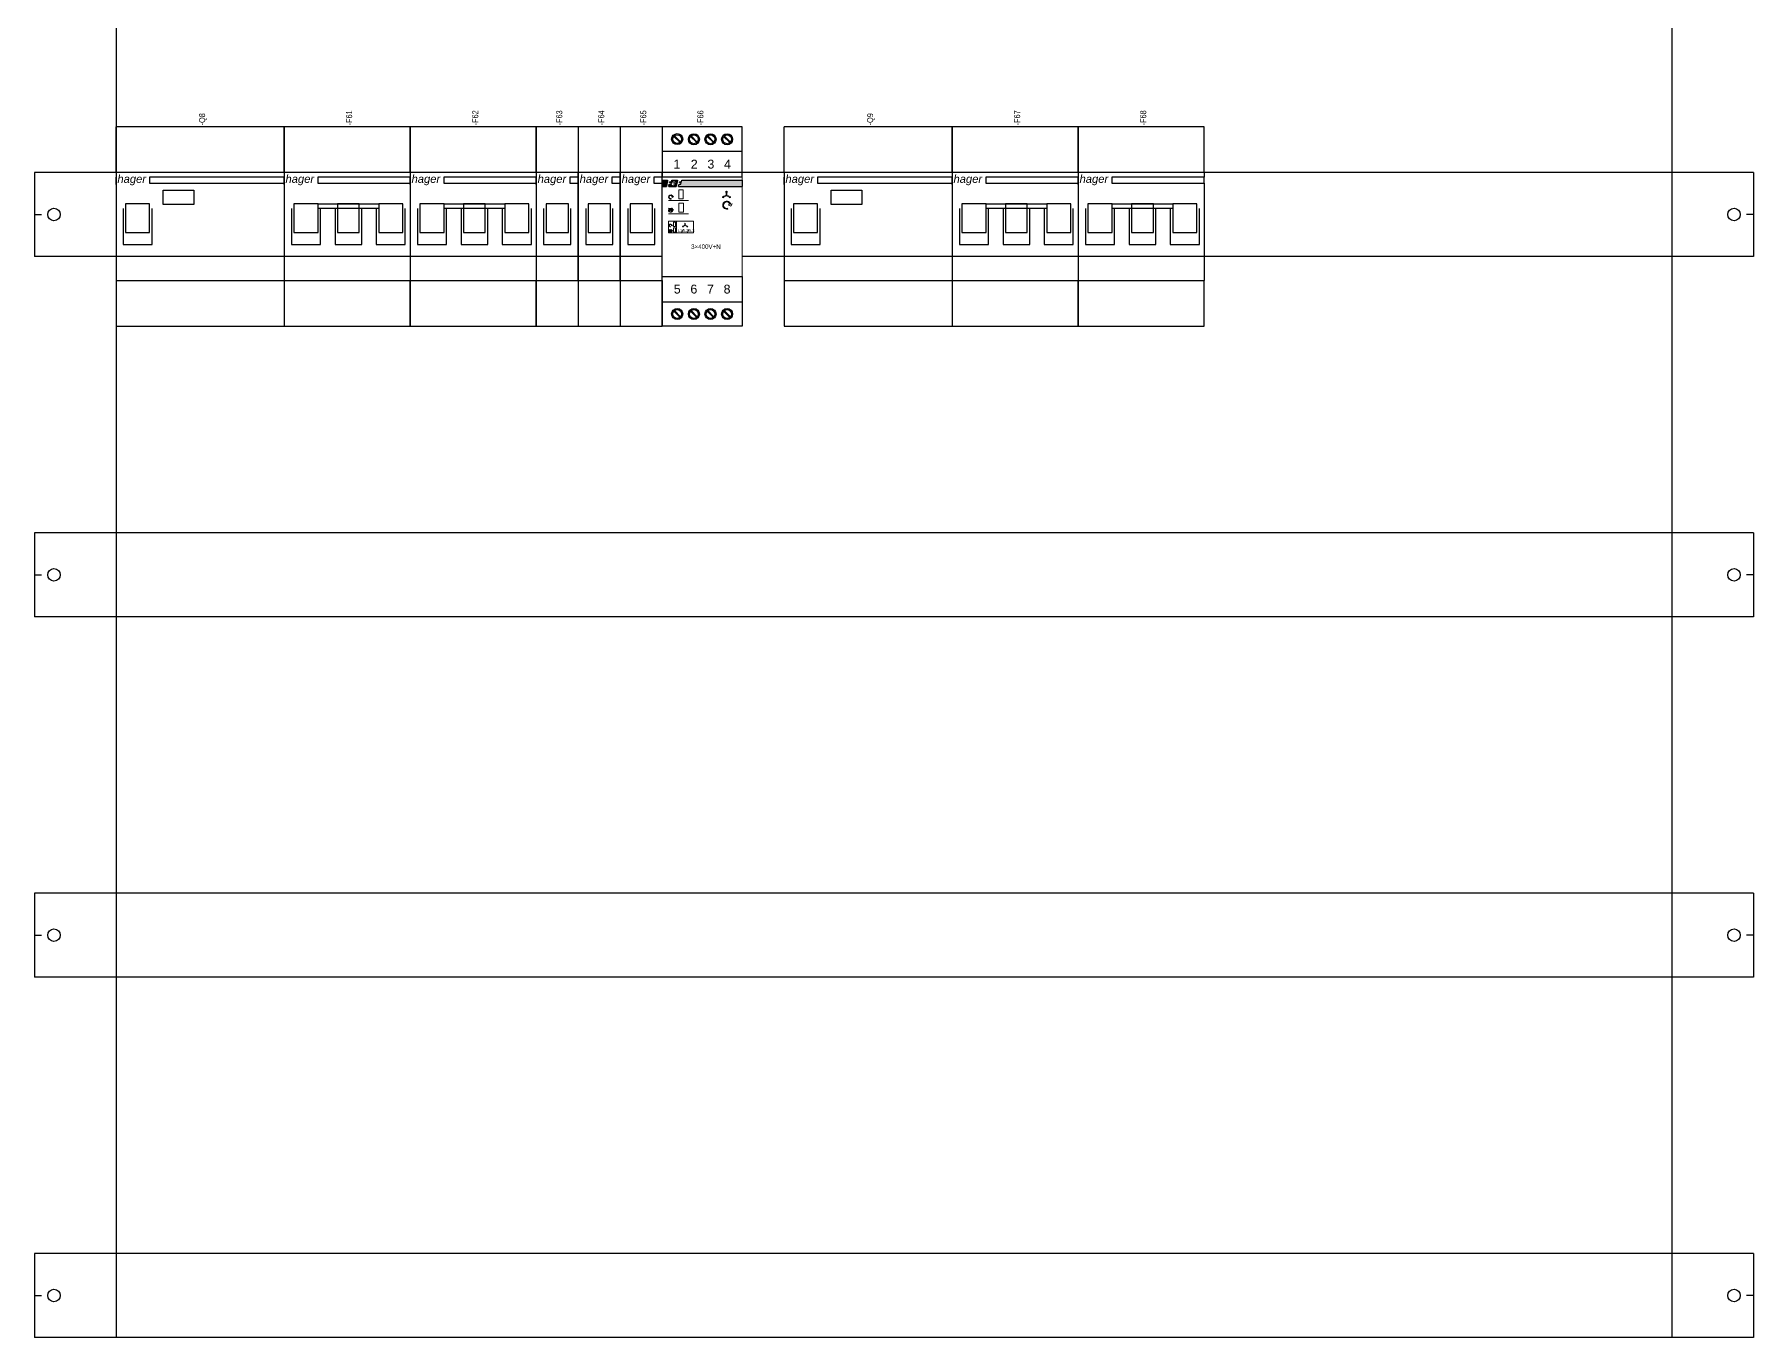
# Model space of a CAD drawing. Header units: millimetres. Extents: x 2151 to 5908, y -441 to 3322.
# Drawn here: x 3168 to 3884, y 563 to 1106 of the extents above; entities that cross this region are included whole.
import ezdxf
from ezdxf.enums import TextEntityAlignment as Align

# ---------------------------------------------------------------- set-up
doc = ezdxf.new("R2010")
doc.units = ezdxf.units.MM
for name, color, linetype, lineweight in [('2DE_OBJ_Eti-Apparatus', 7, 'Continuous', 25), ('2DE_OBJ_Hager-Apparatus', 7, 'Continuous', 25), ('2DE_TXTMARK', 7, 'Continuous', 9), ('2DE_TXTNUM', 7, 'Continuous', 9), ('2DE_TXTORD', 7, 'Continuous', 9), ('CP_DETAL', 33, 'Continuous', 9)]:
    doc.layers.add(name, color=color, linetype=linetype, lineweight=lineweight)
for name, color, linetype in [('CP_HIDDE_APPARATUS', 7, 'Continuous'), ('CP_WIPEOUT', 254, 'Continuous'), ('F&F_LOGO', 112, 'Continuous')]:
    doc.layers.add(name, color=color, linetype=linetype)
doc.styles.add('CP_ATTR', font='ARIAL.TTF')
doc.styles.add('CP_ELATT', font='ARIAL.TTF')
doc.styles.add('CP_ELATT_IT', font='ARIAL.TTF', dxfattribs={"oblique": 15})
doc.styles.add('CP_TXT', font='ARIAL.TTF')
doc.styles.add('STYLE133', font='ariali.ttf')

# ---------------------------------------------------------------- blocks, each defined once
blk = doc.blocks.new('2de_eti_9_4352_5ex0yz5')
at = {"linetype": 'Continuous'}
for p, q in [((716, 35), (0, 35)), ((0, 35), (0, 0)), ((716, 35), (716, 0)), ((0, 17.5), (3, 17.5)), ((716, 17.5), (713, 17.5)), ((716, 0), (0, 0))]:
    blk.add_line(p, q, dxfattribs=at)
for centre in [(8.15, 17.5), (707.85, 17.5)]:
    blk.add_circle(centre, 2.6, dxfattribs=at)
at = {"linetype": 'ByBlock', "style": 'CP_ATTR', "flags": 9}
for tag in ['EL-STATUS', 'FUNCTION', 'ARTICLE-2', 'ARTICLE-1', 'WEIGHT', 'IP', 'CURRENT', 'LINK', 'OTHER', 'CHARACTER', 'POWER', 'VOLTAGE', 'PRODUCER', 'ORDER-NO', 'PRODUCT-TYPE', 'ARTICLE', 'GROUP', 'NUMBER', 'NAME']:
    blk.add_attdef(tag, text='', height=0.00005, dxfattribs=at).set_placement((0, 5), align=Align.MIDDLE_LEFT)
blk = doc.blocks.new('2de_hager_am3_04881_z876dy2')
at = {"linetype": 'Continuous'}
for p, q in [((70, 0), (0, 0)), ((0, -5), (0, -2))]:
    blk.add_line(p, q, dxfattribs=at)
for p, q in [((70, 0), (0, 0)), ((0, 0), (0, -45)), ((70, 0), (70, -2)), ((70, -2), (70, -4.48)), ((70, -4.48), (70, -45)), ((3, -15), (3, -30)), ((15, -30), (15, -15)), ((15, -30), (15, -15)), ((3, -30), (15, -30)), ((3, -30), (15, -30)), ((0, -45), (70, -45)), ((0, -45), (70, -45))]:
    blk.add_line(p, q)
at = {"color": 250, "linetype": 'Continuous'}
blk.add_line((0, -2), (0, -5), dxfattribs=at)
at = {"color": 5}
for p, q in [((70, -2), (13.98, -2)), ((13.98, -2), (13.98, -4.48)), ((13.98, -4.48), (70, -4.48))]:
    blk.add_line(p, q, dxfattribs=at)
at = {"color": 8, "linetype": 'Continuous'}
for p, q in [((4, -13), (4, -25)), ((14, -13), (4, -13)), ((14, -13), (4, -13)), ((14, -25), (14, -13)), ((14, -25), (14, -13)), ((4, -25), (14, -25)), ((4, -25), (14, -25))]:
    blk.add_line(p, q, dxfattribs=at)
at = {"color": 5}
blk.add_lwpolyline([(19.69, -7.37), (32.39, -7.37), (32.39, -13.35), (19.69, -13.35)], close=True, dxfattribs=at)
at = {"layer": 'CP_HIDDE_APPARATUS'}
for p, q in [((70, 19), (0, 19)), ((70, 19), (0, 19)), ((0, 0), (0, 19)), ((70, 0), (70, 19)), ((0, -45), (0, -64)), ((70, -45), (70, -64)), ((0, -64), (70, -64)), ((0, -64), (70, -64))]:
    blk.add_line(p, q, dxfattribs=at)
at = {"color": 5, "style": 'STYLE133'}
blk.add_text('hager', height=3.333, dxfattribs=at).set_placement((0.58, -0.99), align=Align.TOP_LEFT)
at = {"linetype": 'ByBlock', "style": 'CP_ATTR', "flags": 9}
for tag in ['WEIGHT', 'IP', 'MATERIAL', 'DIMS', 'OTHER', 'CHARACTER', 'POWER', 'VOLTAGE', 'PRODUCER', 'PRODUCT-TYPE', 'ARTICLE', 'GROUP', 'NUMBER', 'NAME']:
    blk.add_attdef(tag, text='', height=0.00005, dxfattribs=at).set_placement((-0.01, 0), align=Align.MIDDLE_LEFT)
at = {"layer": '2DE_TXTNUM', "style": 'CP_ELATT', "width": 0.8}
blk.add_attdef('TAG', (37.09, 19.6), '', height=2.5, rotation=90, dxfattribs=at)
at = {"layer": '2DE_TXTORD', "style": 'CP_ELATT', "width": 0.8, "flags": 1}
blk.add_attdef('ORDER-NO', (28.36, 9.12), '', height=1.7, dxfattribs=at)
blk = doc.blocks.new('2de_hager_am3_04079_fgfcp4t')
for p, q in [((0, 0), (0, -45)), ((52.5, 0), (0, 0)), ((52.5, 0), (52.5, -2)), ((52.5, -4.48), (52.5, -45)), ((3.03, -15), (3.03, -30)), ((15.14, -30), (15.14, -15)), ((15.14, -30), (15.14, -15)), ((21.2, -15), (21.2, -30)), ((32.31, -30), (32.31, -15)), ((32.31, -30), (32.31, -15)), ((38.37, -15), (38.37, -30)), ((50.48, -30), (50.48, -15)), ((50.48, -30), (50.48, -15)), ((3.03, -30), (15.14, -30)), ((3.03, -30), (15.14, -30)), ((21.2, -30), (32.31, -30)), ((21.2, -30), (32.31, -30)), ((38.37, -30), (50.48, -30)), ((38.37, -30), (50.48, -30)), ((0, -45), (52.5, -45)), ((0, -45), (52.5, -45))]:
    blk.add_line(p, q)
at = {"color": 0, "linetype": 'Continuous'}
blk.add_line((52.5, 0), (0, 0), dxfattribs=at)
at = {"linetype": 'Continuous'}
for p, q in [((0, -5), (0, -2)), ((52.5, -4.48), (52.5, -2))]:
    blk.add_line(p, q, dxfattribs=at)
at = {"color": 5}
for p, q in [((52.5, -2), (13.98, -2)), ((13.98, -2), (13.98, -4.48)), ((13.98, -4.48), (52.5, -4.48))]:
    blk.add_line(p, q, dxfattribs=at)
at = {"color": 5, "linetype": 'Continuous'}
blk.add_line((52.5, -4.48), (52.5, -2), dxfattribs=at)
at = {"color": 8, "linetype": 'Continuous'}
for p, q in [((4.04, -13), (4.04, -25)), ((14.13, -13), (4.04, -13)), ((14.13, -13), (4.04, -13)), ((14.13, -15), (14.13, -13)), ((14.13, -25), (14.13, -13)), ((14.13, -25), (14.13, -13)), ((14.13, -13), (39.38, -13)), ((14.13, -13), (39.38, -13)), ((22.21, -13), (22.21, -25)), ((31.3, -13), (22.21, -13)), ((31.3, -13), (22.21, -13)), ((31.3, -25), (31.3, -13)), ((31.3, -25), (31.3, -13)), ((39.38, -13), (39.38, -15)), ((39.38, -13), (39.38, -15)), ((39.38, -13), (39.38, -25)), ((49.47, -13), (39.38, -13)), ((49.47, -13), (39.38, -13)), ((49.47, -25), (49.47, -13)), ((49.47, -25), (49.47, -13)), ((39.38, -15), (14.13, -15)), ((39.38, -15), (14.13, -15)), ((32.31, -15), (21.2, -15)), ((32.31, -15), (21.2, -15)), ((4.04, -25), (14.13, -25)), ((4.04, -25), (14.13, -25)), ((22.21, -25), (31.3, -25)), ((22.21, -25), (31.3, -25)), ((39.38, -25), (49.47, -25)), ((39.38, -25), (49.47, -25))]:
    blk.add_line(p, q, dxfattribs=at)
at = {"layer": 'CP_HIDDE_APPARATUS'}
for p, q in [((52.5, 19), (0, 19)), ((52.5, 19), (0, 19)), ((0, 19), (0, 0)), ((52.5, 0), (52.5, 19)), ((0, -45), (0, -64)), ((52.5, -64), (52.5, -45)), ((0, -64), (52.5, -64)), ((0, -64), (52.5, -64))]:
    blk.add_line(p, q, dxfattribs=at)
at = {"color": 5, "style": 'STYLE133'}
blk.add_text('hager', height=3.333, dxfattribs=at).set_placement((0.58, -0.99), align=Align.TOP_LEFT)
at = {"linetype": 'ByBlock', "style": 'CP_ATTR', "flags": 9}
for tag in ['WEIGHT', 'IP', 'MATERIAL', 'DIMS', 'OTHER', 'CHARACTER', 'POWER', 'VOLTAGE', 'PRODUCER', 'PRODUCT-TYPE', 'ARTICLE', 'GROUP', 'NUMBER', 'NAME']:
    blk.add_attdef(tag, text='', height=0.00005, dxfattribs=at).set_placement((-0.01, 0), align=Align.MIDDLE_LEFT)
at = {"layer": '2DE_TXTNUM', "style": 'CP_ELATT', "width": 0.8}
blk.add_attdef('TAG', (28.34, 19.6), '', height=2.5, rotation=90, dxfattribs=at)
at = {"layer": '2DE_TXTORD', "style": 'CP_ELATT', "width": 0.8, "flags": 1}
blk.add_attdef('ORDER-NO', (19.61, 9.12), '', height=1.7, dxfattribs=at)
blk = doc.blocks.new('2de_hager_am3_04059_5pzvrt4')
for p, q in [((0, 0), (0, -45)), ((17.5, 0), (0, 0)), ((17.5, -45), (17.5, 0)), ((17.5, -45), (17.5, 0)), ((3.09, -15), (3.09, -30)), ((14.41, -30), (14.41, -15)), ((14.41, -30), (14.41, -15)), ((3.09, -30), (14.41, -30)), ((3.09, -30), (14.41, -30)), ((0, -45), (17.5, -45)), ((0, -45), (17.5, -45))]:
    blk.add_line(p, q)
at = {"color": 0, "linetype": 'Continuous'}
blk.add_line((17.5, 0), (0, 0), dxfattribs=at)
at = {"linetype": 'Continuous'}
blk.add_line((0, -5), (0, -2), dxfattribs=at)
at = {"color": 250, "linetype": 'Continuous'}
for p, q in [((0, -5), (0, -2)), ((17.5, -2), (17.5, -5))]:
    blk.add_line(p, q, dxfattribs=at)
at = {"color": 0}
blk.add_line((0, -2), (0, -5), dxfattribs=at)
at = {"color": 255, "linetype": 'Continuous'}
blk.add_line((17.5, -2), (17.5, -5), dxfattribs=at)
at = {"color": 8, "linetype": 'Continuous'}
for p, q in [((13.38, -13), (4.12, -13)), ((13.38, -13), (4.12, -13)), ((4.12, -13), (4.12, -25)), ((13.38, -25), (13.38, -13)), ((13.38, -25), (13.38, -13)), ((4.12, -25), (13.38, -25)), ((4.12, -25), (13.38, -25))]:
    blk.add_line(p, q, dxfattribs=at)
at = {"color": 5}
blk.add_lwpolyline([(17.5, -2), (13.98, -2), (13.98, -4.48), (17.5, -4.48)], close=True, dxfattribs=at)
at = {"layer": 'CP_HIDDE_APPARATUS'}
for p, q in [((0, 19), (0, 0)), ((17.5, 19), (0, 19)), ((17.5, 19), (0, 19)), ((17.5, 19), (17.5, 0)), ((0, -45), (0, -64)), ((17.5, -45), (17.5, -64)), ((0, -64), (17.5, -64)), ((0, -64), (17.5, -64))]:
    blk.add_line(p, q, dxfattribs=at)
at = {"color": 5, "style": 'STYLE133'}
blk.add_text('hager', height=3.333, dxfattribs=at).set_placement((0.58, -0.99), align=Align.TOP_LEFT)
at = {"linetype": 'ByBlock', "style": 'CP_ATTR', "flags": 9}
for tag in ['WEIGHT', 'IP', 'MATERIAL', 'DIMS', 'OTHER', 'CHARACTER', 'POWER', 'VOLTAGE', 'PRODUCER', 'PRODUCT-TYPE', 'ARTICLE', 'GROUP', 'NUMBER', 'NAME']:
    blk.add_attdef(tag, text='', height=0.00005, dxfattribs=at).set_placement((-0.01, 0), align=Align.MIDDLE_LEFT)
at = {"layer": '2DE_TXTNUM', "style": 'CP_ELATT', "width": 0.8}
blk.add_attdef('TAG', (10.84, 19.6), '', height=2.5, rotation=90, dxfattribs=at)
at = {"layer": '2DE_TXTORD', "style": 'CP_ELATT', "width": 0.8, "flags": 1}
blk.add_attdef('ORDER-NO', (2.11, 9.12), '', height=1.7, dxfattribs=at)
blk = doc.blocks.new('F&F_logo_36')
at = {"layer": 'F&F_LOGO'}
h = blk.add_hatch(color=256, dxfattribs=at)
h.paths.add_polyline_path([(1.83, -2.96), (2.37, 0), (0, 0), (0, -2.96)])
h.paths.add_polyline_path([(3.1, -1.94), (2.91, -2.96), (6.3, -2.96), (6.85, 0), (4.34, 0), (4.18, -0.81), (3.31, -0.81), (3.24, -1.16), (4.08, -1.16), (3.93, -1.94)])
edge = h.paths.add_edge_path(flags=16)
edge.add_line((5.6, -1.68), (5.87, -1.46))
edge.add_line((5.87, -1.46), (6.14, -1.79))
edge.add_line((6.14, -1.79), (5.88, -2.02))
edge.add_line((5.88, -2.02), (6.13, -2.32))
edge.add_line((6.13, -2.32), (5.48, -2.32))
edge.add_line((5.48, -2.32), (5.41, -2.24))
edge.add_spline(control_points=[(5.41, -2.24), (5.39, -2.24), (5.31, -2.28), (5.09, -2.37), (4.73, -2.38), (4.37, -2.17), (4.23, -1.82), (4.39, -1.45), (4.62, -1.36), (4.75, -1.31)], knot_values=[0, 0, 0, 0, 0.066936, 0.262737, 0.697756, 1.10383, 1.423973, 1.757913, 2.16252, 2.16252, 2.16252, 2.16252], degree=3, periodic=0)
edge.add_spline(control_points=[(4.75, -1.31), (4.71, -1.21), (4.59, -0.93), (5.1, -0.51), (5.72, -0.65), (5.91, -1.17), (5.69, -1.44), (5.53, -1.5), (5.47, -1.53)], knot_values=[0, 0, 0, 0, 0.302271, 0.85835, 1.521711, 1.915896, 2.268881, 2.444729, 2.444729, 2.444729, 2.444729], degree=3, periodic=0)
edge.add_line((5.47, -1.53), (5.6, -1.68))
edge = h.paths.add_edge_path(flags=0)
edge.add_spline(control_points=[(5.11, -1.87), (5.05, -1.88), (4.96, -1.9), (4.84, -1.84), (4.82, -1.7), (4.9, -1.66), (4.94, -1.64)], knot_values=[0, 0, 0, 0, 0.175847, 0.27339, 0.383404, 0.508867, 0.508867, 0.508867, 0.508867], degree=3, periodic=0)
edge.add_line((4.94, -1.64), (5.11, -1.87))
edge = h.paths.add_edge_path(flags=0)
edge.add_spline(control_points=[(5.24, -1.22), (5.24, -1.22), (5.24, -1.22), (5.23, -1.22)], knot_values=[0, 0, 0, 0, 0.003685, 0.003685, 0.003685, 0.003685], degree=3, periodic=0)
edge.add_spline(control_points=[(5.23, -1.22), (5.23, -1.22), (5.23, -1.22), (5.23, -1.22)], knot_values=[0.003685, 0.003685, 0.003685, 0.003685, 0.009242, 0.009242, 0.009242, 0.009242], degree=3, periodic=0)
edge.add_spline(control_points=[(5.23, -1.22), (5.2, -1.22), (5.21, -1.12), (5.18, -1.05), (5.27, -0.96), (5.39, -1), (5.38, -1.11), (5.35, -1.17), (5.27, -1.2), (5.24, -1.22)], knot_values=[0.009242, 0.009242, 0.009242, 0.009242, 0.080894, 0.176735, 0.277454, 0.37282, 0.492092, 0.531111, 0.607095, 0.607095, 0.607095, 0.607095], degree=3, periodic=0)
blk.add_hatch(color=256, dxfattribs=at).paths.add_polyline_path([(36, 0), (8.81, 0), (8.66, -0.82), (7.78, -0.82), (7.71, -1.17), (8.55, -1.17), (8.41, -1.94), (7.57, -1.94), (7.38, -2.96), (36, -2.96)])
for p, q in [((0, 0), (2.37, 0)), ((0, -2.96), (0, 0)), ((2.37, 0), (1.83, -2.96)), ((4.18, -0.81), (4.34, 0)), ((4.34, 0), (6.85, 0)), ((6.85, 0), (6.3, -2.96)), ((8.66, -0.82), (8.81, 0)), ((8.81, 0), (36, 0)), ((36, 0), (36, -2.96)), ((0, -2.96), (1.83, -2.96)), ((2.91, -2.96), (3.1, -1.94)), ((2.91, -2.96), (6.3, -2.96)), ((3.1, -1.94), (3.93, -1.94)), ((3.24, -1.16), (3.31, -0.81)), ((4.08, -1.16), (3.24, -1.16)), ((3.31, -0.81), (4.18, -0.81)), ((3.93, -1.94), (4.08, -1.16)), ((4.94, -1.64), (5.11, -1.87)), ((5.41, -2.24), (5.48, -2.32)), ((5.6, -1.68), (5.47, -1.53)), ((5.48, -2.32), (6.13, -2.32)), ((5.87, -1.46), (5.6, -1.68)), ((6.14, -1.79), (5.87, -1.46)), ((5.88, -2.02), (6.14, -1.79)), ((6.13, -2.32), (5.88, -2.02)), ((7.38, -2.96), (7.57, -1.94)), ((7.38, -2.96), (36, -2.96)), ((7.57, -1.94), (8.41, -1.94)), ((7.71, -1.17), (7.78, -0.82)), ((8.55, -1.17), (7.71, -1.17)), ((7.78, -0.82), (8.66, -0.82)), ((8.41, -1.94), (8.55, -1.17))]:
    blk.add_line(p, q, dxfattribs=at)
at = {"layer": 'F&F_LOGO', "start_tangent": (1, 0), "end_tangent": (1, 0)}
blk.add_spline([(0, 0), (1, 0)], degree=3, dxfattribs=at)
blk.add_spline([(0, 0), (1, 0)], degree=3, dxfattribs=at)
blk.add_spline([(0, 0), (1, 0)], degree=3, dxfattribs=at)
at = {"layer": 'F&F_LOGO'}
blk.add_open_spline([(5.24, -1.22), (5.2, -1.23), (5.21, -1.12), (5.18, -1.05), (5.27, -0.96), (5.39, -1), (5.38, -1.11), (5.34, -1.18), (5.18, -1.24), (5.24, -1.22), (5.24, -1.22), (5.24, -1.22)], degree=3, knots=[0, 0, 0, 0, 0.0808945, 0.1767352, 0.2774536, 0.3728203, 0.4920924, 0.5311108, 0.6546069, 0.6580199, 0.6614329, 0.6614329, 0.6614329, 0.6614329], dxfattribs=at)
blk = doc.blocks.new('G$C9EB17C6C')
at = {"layer": 'CP_HIDDE_APPARATUS'}
for p, q in [((5.16, -4.3), (8.02, -7.07)), ((5.46, -3.99), (8.28, -6.81)), ((12.7, -4.35), (15.56, -7.12)), ((13.01, -4.04), (15.82, -6.85)), ((20.2, -4.35), (23.06, -7.12)), ((20.51, -4.04), (23.32, -6.85)), ((27.7, -4.35), (30.56, -7.12)), ((28.01, -4.04), (30.82, -6.85)), ((5.16, -83.22), (8.02, -85.99)), ((5.46, -82.91), (8.28, -85.72)), ((12.7, -83.26), (15.56, -86.03)), ((13.01, -82.95), (15.82, -85.76)), ((20.2, -83.26), (23.06, -86.03)), ((20.51, -82.95), (23.32, -85.76)), ((27.7, -83.26), (30.56, -86.03)), ((28.01, -82.95), (30.82, -85.76))]:
    blk.add_line(p, q, dxfattribs=at)
for points in [[(36, 0), (0, 0)], [(36, -11.13), (0, -11.13)], [(0, -78.96), (36, -78.96)]]:
    blk.add_lwpolyline(points, dxfattribs=at)
for centre, radius in [((6.73, -5.54), 2.5), ((6.73, -5.54), 2), ((14.27, -5.59), 2.5), ((14.27, -5.59), 2), ((21.77, -5.59), 2.5), ((21.77, -5.59), 2), ((29.27, -5.59), 2.5), ((29.27, -5.59), 2), ((6.73, -84.46), 2.5), ((6.73, -84.46), 2), ((14.27, -84.5), 2.5), ((14.27, -84.5), 2), ((21.77, -84.5), 2.5), ((21.77, -84.5), 2), ((29.27, -84.5), 2.5), ((29.27, -84.5), 2)]:
    blk.add_circle(centre, radius, dxfattribs=at)
at = {"layer": '2DE_TXTNUM', "linetype": 'ByBlock', "style": 'CP_ATTR', "flags": 8}
blk.add_attdef('TAG', text='', height=3.5, rotation=90, dxfattribs=at).set_placement((18, 5), align=Align.MIDDLE_LEFT)
blk.add_wipeout([(0, -22.5), (0, -67.5), (36, -67.5), (36, -22.5)]).dxf.layer = 'CP_WIPEOUT'
blk.add_lwpolyline([(0, -67.5), (36, -67.5), (36, -22.5), (0, -22.5)], close=True)
for points in [[(9.49, -28.5), (9.49, -32.47), (7.54, -32.47), (7.54, -28.5), (9.49, -28.5)], [(9.57, -34.5), (9.57, -38.56), (7.54, -38.56), (7.54, -34.5), (9.57, -34.5)]]:
    blk.add_lwpolyline(points)
at = {"layer": 'CP_DETAL'}
for p, q in [((27.47, -31.47), (28.79, -30.76)), ((28.48, -29.45), (28.99, -29.04)), ((28.79, -29.45), (28.48, -29.45)), ((28.79, -30.76), (28.79, -29.45)), ((28.99, -29.04), (29.49, -29.45)), ((29.49, -29.45), (29.19, -29.45)), ((29.19, -29.45), (29.19, -30.76)), ((29.19, -30.76), (30.61, -31.47)), ((2.87, -33.18), (11.87, -33.18)), ((2.87, -36.71), (4.63, -38.38)), ((4.63, -36.71), (2.87, -38.38)), ((3.99, -38.41), (4.04, -38.6)), ((4.01, -32.4), (4.06, -32.58)), ((4.16, -37.6), (4.71, -37.45)), ((4.74, -37.94), (4.16, -37.6)), ((4.18, -31.59), (4.73, -31.44)), ((4.76, -31.92), (4.18, -31.59)), ((4.71, -37.45), (5.08, -37.35)), ((4.73, -31.44), (5.1, -31.34)), ((5.08, -37.35), (4.74, -37.94)), ((5.1, -31.34), (4.76, -31.92)), ((27.17, -31.88), (27.27, -31.27)), ((27.77, -31.98), (27.17, -31.88)), ((27.27, -31.27), (27.47, -31.47)), ((28.99, -31.17), (27.67, -31.77)), ((27.67, -31.77), (27.77, -31.98)), ((30.4, -31.77), (28.99, -31.17)), ((29.47, -36.76), (29.57, -37.11)), ((29.8, -35.2), (30.85, -34.91)), ((30.91, -35.84), (29.8, -35.2)), ((30.2, -31.98), (30.4, -31.77)), ((30.81, -31.88), (30.2, -31.98)), ((30.61, -31.47), (30.71, -31.27)), ((30.71, -31.27), (30.81, -31.88)), ((30.85, -34.91), (31.55, -34.72)), ((31.55, -34.72), (30.91, -35.84)), ((14.16, -42.62), (2.78, -42.62)), ((2.78, -42.62), (2.78, -47.91)), ((2.87, -39.26), (11.87, -39.26)), ((3.13, -46.32), (4.37, -47.56)), ((4.37, -46.32), (3.13, -47.56)), ((3.86, -45.07), (3.89, -45.2)), ((3.98, -44.5), (4.36, -44.4)), ((4.38, -44.74), (3.98, -44.5)), ((4.36, -44.4), (4.62, -44.33)), ((4.62, -44.33), (4.38, -44.74)), ((4.99, -43.06), (5.96, -43.06)), ((4.99, -45), (4.99, -43.06)), ((5.96, -45), (4.99, -45)), ((4.99, -47.56), (4.99, -45.53)), ((4.99, -45.53), (5.96, -45.53)), ((5.96, -43.06), (5.96, -45)), ((5.96, -45.53), (5.96, -47.56)), ((6.4, -47.91), (6.4, -42.62)), ((9.58, -46.12), (8.85, -47.54)), ((9.05, -45.11), (10.28, -44.4)), ((9.18, -44.92), (9.05, -45.11)), ((9.28, -45.1), (9.05, -45.11)), ((9.3, -44.74), (9.18, -44.92)), ((9.5, -45.09), (9.28, -45.1)), ((9.3, -44.74), (9.5, -45.09)), ((10.08, -43.89), (10.18, -43.69)), ((10.48, -43.89), (10.08, -43.89)), ((10.18, -43.69), (10.28, -43.49)), ((10.28, -44.4), (10.28, -43.49)), ((10.38, -43.69), (10.28, -43.49)), ((10.28, -44.4), (11.5, -45.11)), ((10.48, -43.89), (10.38, -43.69)), ((11.25, -44.73), (11.05, -45.08)), ((11.05, -45.08), (11.27, -45.09)), ((11.25, -44.73), (11.37, -44.92)), ((11.27, -45.09), (11.5, -45.11)), ((11.37, -44.92), (11.5, -45.11)), ((12.12, -46.18), (11.39, -47.6)), ((14.16, -47.91), (14.16, -42.62)), ((2.78, -47.91), (14.16, -47.91)), ((3.88, -47.54), (3.91, -47.67)), ((3.99, -46.97), (4.38, -46.87)), ((4.4, -47.21), (3.99, -46.97)), ((4.38, -46.87), (4.64, -46.8)), ((4.64, -46.8), (4.4, -47.21)), ((5.96, -47.56), (4.99, -47.56))]:
    blk.add_line(p, q, dxfattribs=at)
for centre, radius, start, end in [((3.82, -31.67), 0.949, 14.06328, 284.53597), ((3.82, -31.67), 0.759, 13.90996, 284.55085), ((3.8, -37.68), 0.949, 14.06328, 284.53597), ((3.8, -37.68), 0.759, 13.90996, 284.55085), ((29.11, -35.35), 1.82, 14.06328, 284.53597), ((29.11, -35.35), 1.45, 13.90996, 284.55085), ((3.73, -44.56), 0.663, 14.06328, 284.53597), ((3.74, -47.03), 0.663, 14.06328, 284.53597), ((3.72, -44.56), 0.53, 13.90996, 284.55085), ((3.74, -47.03), 0.53, 13.90996, 284.55085)]:
    blk.add_arc(centre, radius, start, end, dxfattribs=at)
at = {"layer": 'CP_HIDDE_APPARATUS'}
for p, q in [((0, 0), (0, -22.5)), ((36, -67.5), (36, -90))]:
    blk.add_line(p, q, dxfattribs=at)
for points in [[(0, -22.5), (36, -22.5), (36, 0)], [(0, -67.5), (36, -67.5)], [(36, -90), (0, -90), (0, -67.5)]]:
    blk.add_lwpolyline(points, dxfattribs=at)
at = {"layer": 'F&F_LOGO'}
blk.add_blockref('F&F_logo_36', (0, -24), dxfattribs=at)
at = {"style": 'CP_ELATT_IT', "flags": 9}
for tag in ['VOLTAGE', 'ORDER-NO', 'OTHER', 'ARTICLE', 'CHARACTER', 'IP', 'CURRENT', 'EL-STATUS', 'POWER', 'PRODUCT-TYPE', 'NUMBER', 'GROUP', 'NAME', 'PRODUCER', 'FUNCTION', 'LINK']:
    blk.add_attdef(tag, (-1.19, -23.4), '', height=0.1, dxfattribs=at)
at = {"layer": '2DE_TXTMARK', "linetype": 'ByBlock', "style": 'CP_ATTR', "width": 0.8, "flags": 8}
blk.add_attdef('MARK1', text='', height=2.5, dxfattribs=at).set_placement((35, -66), align=Align.RIGHT)
at = {"layer": 'CP_DETAL', "linetype": 'Continuous', "style": 'CP_TXT', "width": 0.9}
blk.add_text('L1=L2=L3', height=1.2, dxfattribs=at).set_placement((7.09, -47.42))
at = {"layer": 'CP_DETAL', "style": 'CP_TXT'}
blk.add_text('3×400V+N ', height=2, dxfattribs=at).set_placement((13.01, -55.06))
at = {"layer": 'CP_HIDDE_APPARATUS', "style": 'CP_TXT'}
for s, p in [('1', (6.57, -16.82)), ('2', (14.43, -16.82)), ('3', (21.93, -16.82)), ('4', (29.43, -16.82)), ('5', (6.75, -73.23)), ('6', (14.25, -73.23)), ('7', (21.75, -73.23)), ('8', (29.25, -73.23))]:
    blk.add_text(s, height=4, dxfattribs=at).set_placement(p, align=Align.MIDDLE_CENTER)

msp = doc.modelspace()

# ---------------------------------------------------------------- linework, layer by layer
at = {"color": 1}
for points in [[(3202.02, 2248.43), (3202.02, 563.43)], [(3850, 2248.43), (3850, 563.43)]]:
    msp.add_lwpolyline(points, dxfattribs=at)

# ---------------------------------------------------------------- block references
at = {"layer": '2DE_OBJ_Eti-Apparatus'}
for p in [(3168.02, 1013.43), (3168.02, 863.43), (3168.02, 713.43), (3168.02, 563.43)]:
    msp.add_blockref('2de_eti_9_4352_5ex0yz5', p, dxfattribs=at)
at = {"layer": '2DE_OBJ_Hager-Apparatus'}
for name, p, values in [('2de_hager_am3_04881_z876dy2', (3202.02, 1048.43), {'TAG': '-Q8'}), ('2de_hager_am3_04079_fgfcp4t', (3272.02, 1048.43), {'TAG': '-F61'}), ('2de_hager_am3_04079_fgfcp4t', (3324.52, 1048.43), {'TAG': '-F62'}), ('2de_hager_am3_04059_5pzvrt4', (3377.02, 1048.43), {'TAG': '-F63'}), ('2de_hager_am3_04059_5pzvrt4', (3394.52, 1048.43), {'TAG': '-F64'}), ('2de_hager_am3_04059_5pzvrt4', (3412.02, 1048.43), {'TAG': '-F65'}), ('2de_hager_am3_04881_z876dy2', (3480.22, 1048.43), {'TAG': '-Q9'}), ('2de_hager_am3_04079_fgfcp4t', (3550.22, 1048.43), {'TAG': '-F67'}), ('2de_hager_am3_04079_fgfcp4t', (3602.72, 1048.43), {'TAG': '-F68'})]:
    msp.add_blockref(name, p, dxfattribs=at).add_auto_attribs(values)

# ---------------------------------------------------------------- next in the draw order: block references
at = {"layer": '2DE_TXTMARK', "color": 2}
ref = msp.add_blockref('G$C9EB17C6C', (3429.52, 1067.43), dxfattribs=dict(at, xscale=0.9222268333335513, yscale=0.9222268333335513, zscale=0.9222268333335513))
ref.add_attrib('TAG', '-F66', (3446.64, 1068.03), dxfattribs={"layer": '2DE_TXTNUM', "linetype": 'ByBlock', "height": 2.5, "rotation": 90, "style": 'CP_ELATT', "width": 0.8, "flags": 8})

doc.saveas('drawing.dxf')
